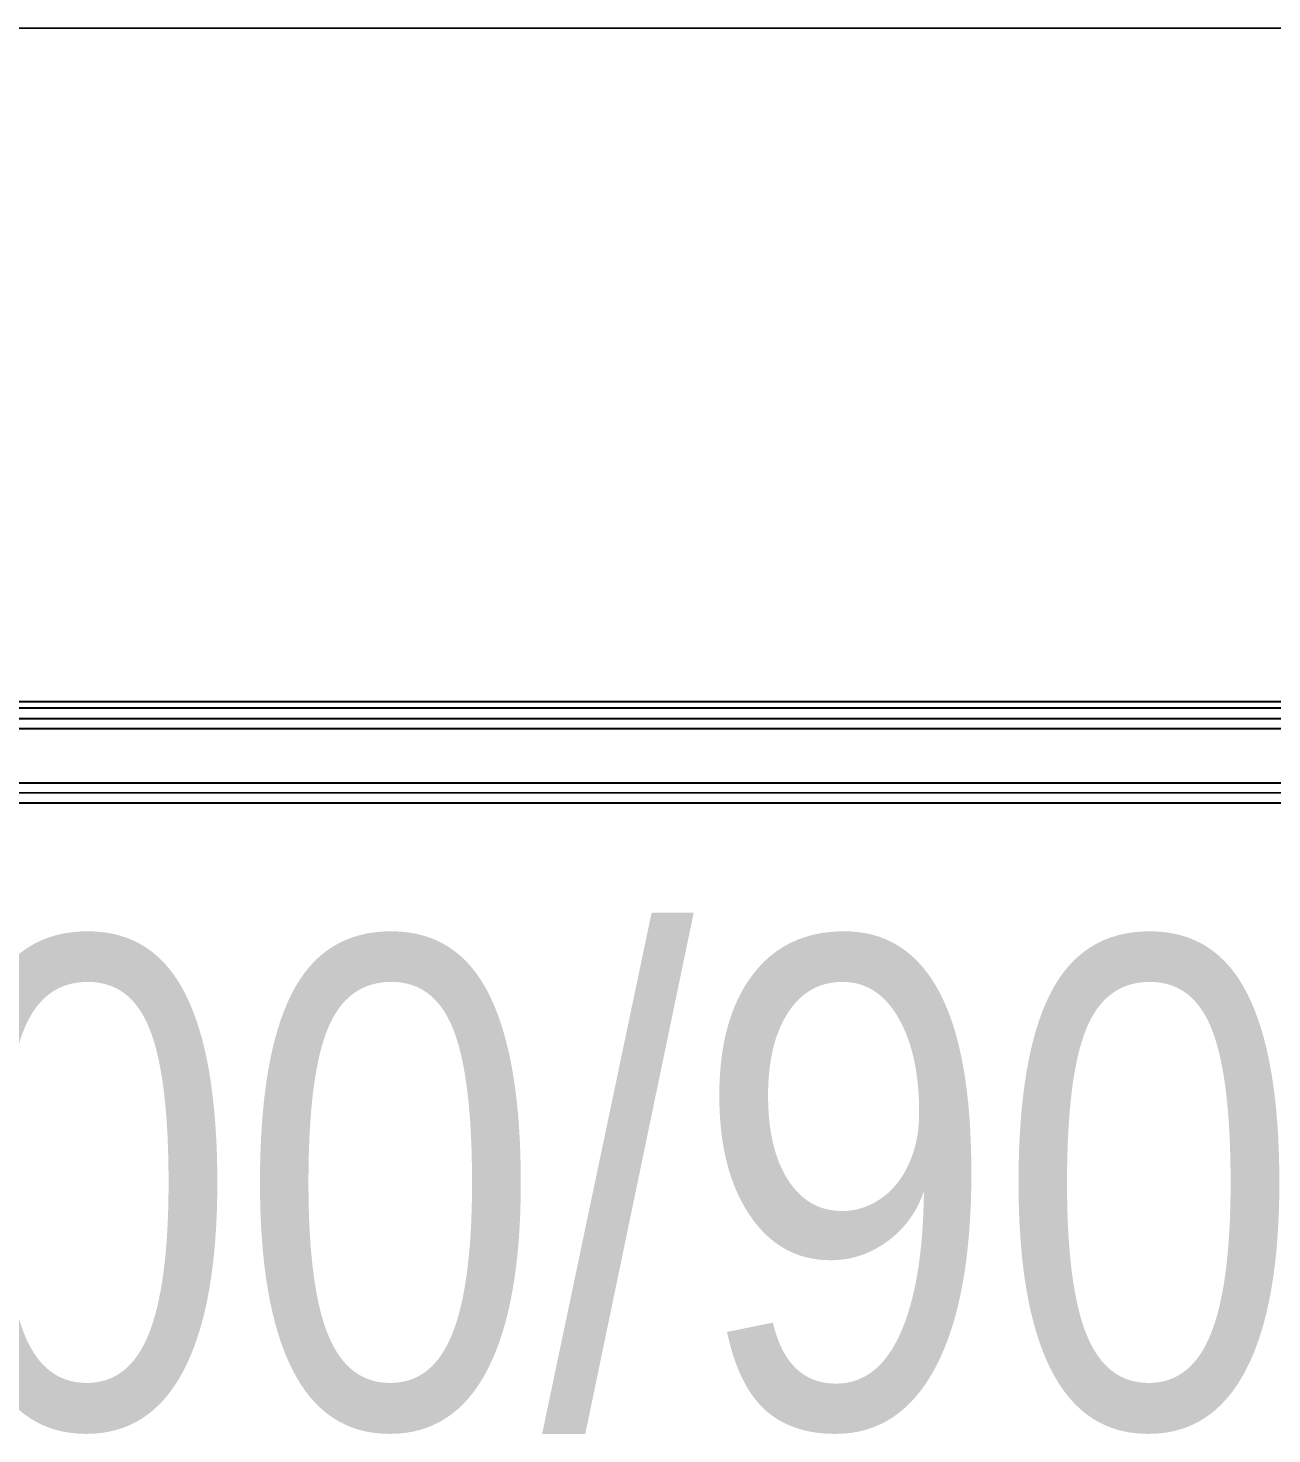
# Model space of a CAD drawing. Header units: inches. Extents: x 21 to 38546, y 13 to 15001.
# Drawn here: x 5273.77 to 5310.45, y 1274.23 to 1315.68 of the extents above; entities that cross this region are included whole.
import ezdxf

# ---------------------------------------------------------------- set-up
doc = ezdxf.new("R2010")
doc.units = ezdxf.units.IN
doc.header["$MEASUREMENT"] = 0
for name, color, linetype, lineweight in [('Z_MİM_-KM-GLAZ-IDEN', 8, 'Continuous', 25), ('Z_MİM_00', 8, 'Continuous', 25), ('Z_MİM_MYM_CAM', 8, 'Continuous', 25)]:
    doc.layers.add(name, color=color, linetype=linetype, lineweight=lineweight)
doc.styles.add('STYLE1', font='arial.ttf', dxfattribs={"height": 1})

# ---------------------------------------------------------------- blocks, each defined once
blk = doc.blocks.new('-KM- AL-2 EĞİMLİ CEPHE')
blk.add_lwpolyline([(-43.016, -36.619), (-265.313, -36.639)])
at = {"layer": 'Z_MİM_MYM_CAM'}
for p, q in [((-152.289, -56.479, -0.003), (-45.516, -56.469, -0.002)), ((-45.516, -56.669, -0.002), (-152.289, -56.679, -0.003)), ((-153.8, -56.979, -0.003), (-45.516, -56.969, -0.002)), ((-151.78, -57.279, -0.003), (-45.516, -57.269, -0.002)), ((-45.516, -59.169, -0.002), (-153.733, -59.179, -0.003)), ((-151.3, -58.879, -0.003), (-45.516, -58.869, -0.002)), ((-45.516, -59.469, -0.002), (-153.8, -59.479, -0.003))]:
    blk.add_line(p, q, dxfattribs=at)
at = {"layer": 'Z_MİM_-KM-GLAZ-IDEN', "color": 7, "linetype": 'Continuous', "ltscale": 2, "style": 'STYLE1', "width": 0.8}
blk.add_text('AL2 700/900', height=14.4, dxfattribs=at).set_placement((-140.342, -77.864, -0.002))

msp = doc.modelspace()

# ---------------------------------------------------------------- block references
at = {"layer": 'Z_MİM_00'}
msp.add_blockref('-KM- AL-2 EĞİMLİ CEPHE', (5369.318, 1352.296), dxfattribs=at)

doc.saveas('drawing.dxf')
